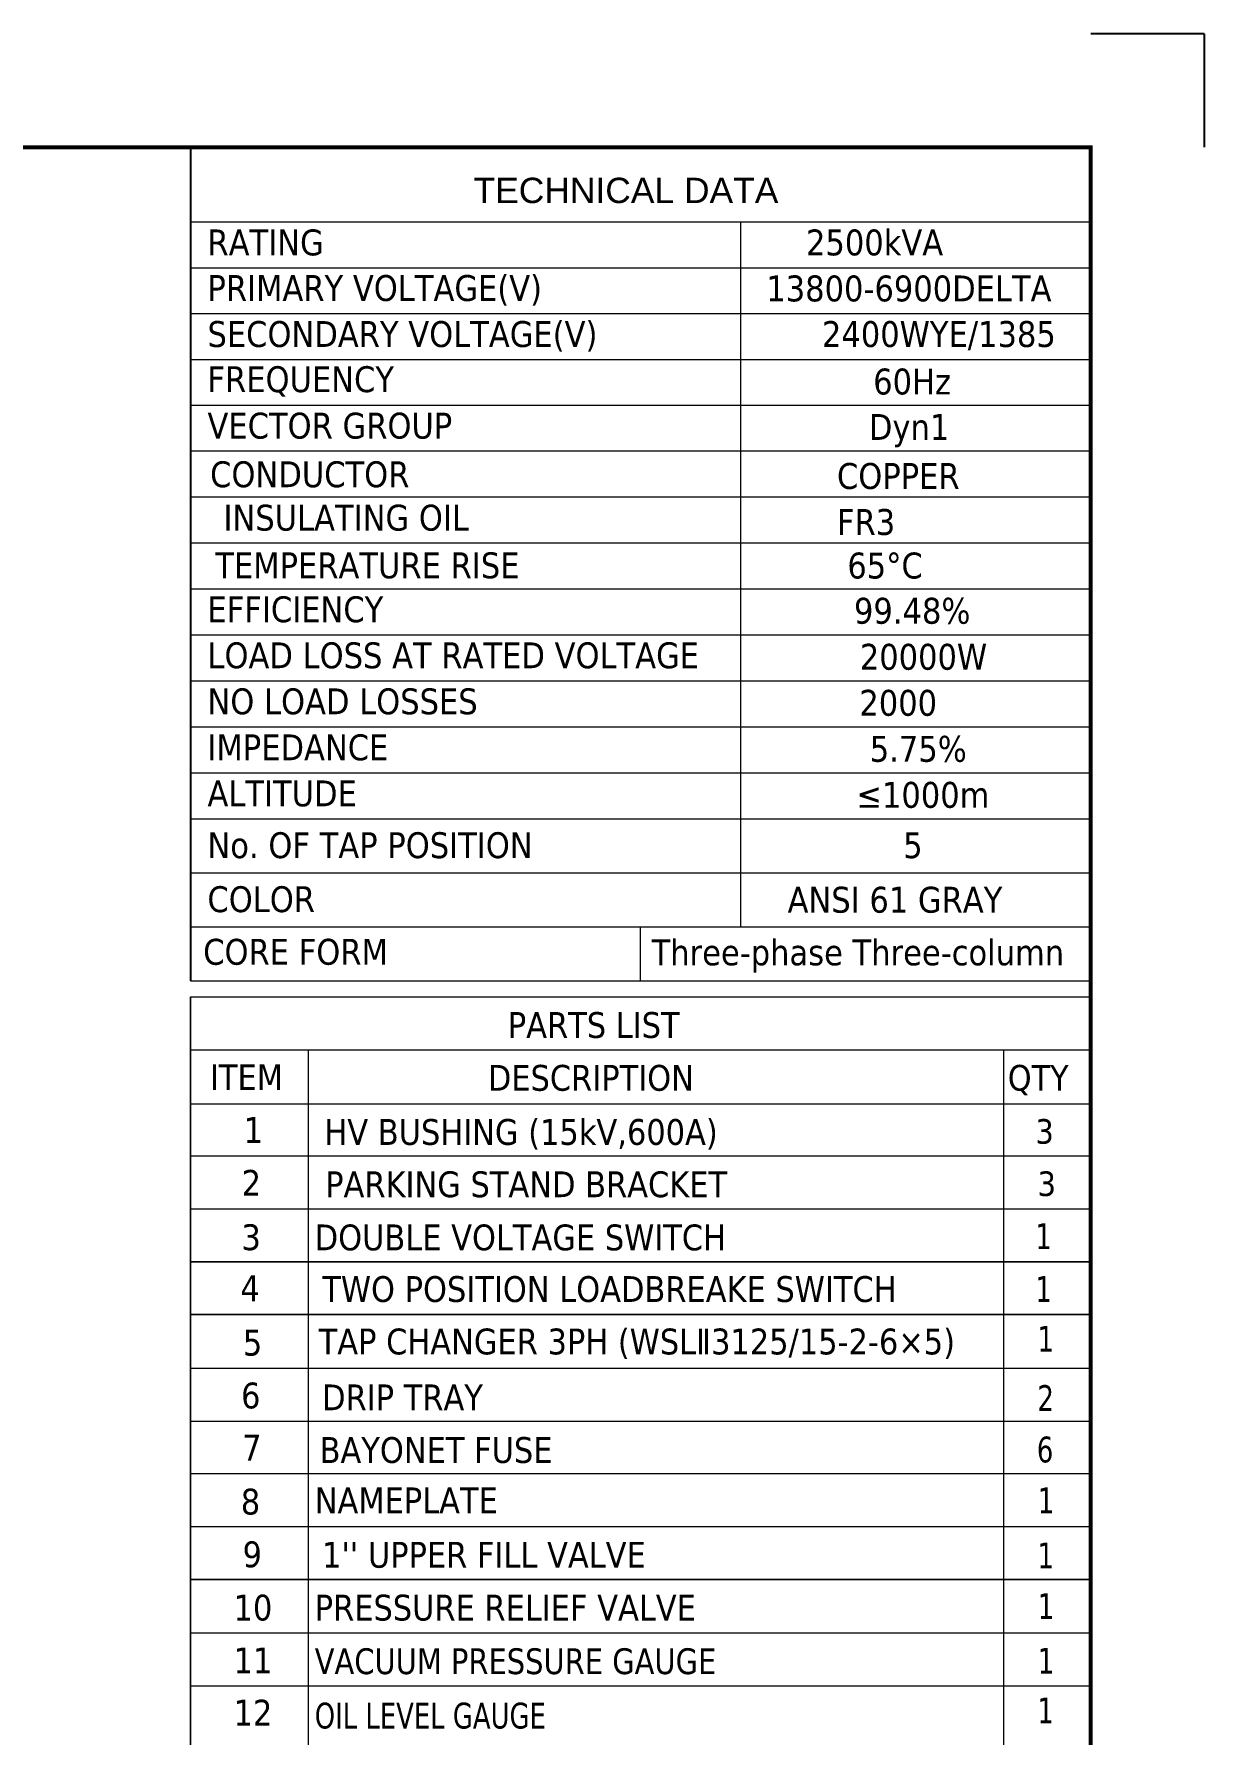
# Model space of a CAD drawing. Header units: millimetres. Extents: x 3151 to 13728, y 2378 to 9705.
# Drawn here: x 10962 to 13512, y 6002 to 9705 of the extents above; entities that cross this region are included whole.
import ezdxf
from ezdxf.enums import TextEntityAlignment as Align

# ---------------------------------------------------------------- set-up
doc = ezdxf.new("R2010")
doc.units = ezdxf.units.MM
for name, color, linetype, lineweight in [('1', 4, 'Continuous', 53), ('标注、文本', 3, 'Continuous', 18), ('铁心', 3, 'Continuous', 0)]:
    doc.layers.add(name, color=color, linetype=linetype, lineweight=lineweight)
doc.layers.add('6文字层', color=3, linetype='Continuous')
doc.layers.add('paper', color=254, linetype='Continuous', plot=False)
doc.styles.add('PDF Arial', font='arial.ttf')
doc.styles.add('Tahoma$001', font='tahoma.ttf', dxfattribs={"height": 2.159784})
doc.styles.add('Tahoma_txtstyle_28.93_0_0', font='tahoma.ttf')
doc.styles.add('Tahoma_txtstyle_30.40_0_0', font='tahoma.ttf')

msp = doc.modelspace()

# ---------------------------------------------------------------- linework, layer by layer
at = {"layer": '1', "const_width": 8.634}
msp.add_lwpolyline([(3792.755, 2649.776), (13265.075, 2649.776), (13265.075, 9458.006), (3792.755, 9458.006), (3792.755, 2649.776)], dxfattribs=at)
at = {"layer": '6文字层'}
for points in [[(11303.131, 9458.006), (13265.075, 9458.006)], [(11303.131, 9458.006), (11303.131, 7642.351)], [(13265.075, 9458.006), (13265.075, 8295.87)]]:
    msp.add_lwpolyline(points, dxfattribs=at)
at = {"layer": 'paper'}
for q in [(13265.075, 9704.681), (13511.75, 9458.006)]:
    msp.add_line((13511.75, 9704.681), q, dxfattribs=at)
at = {"layer": '标注、文本'}
msp.add_line((12284.103, 7642.351), (12284.103, 7759.958), dxfattribs=at)
at = {"layer": '铁心'}
for points in [[(11303.131, 9295.363), (13265.075, 9295.363)], [(12501.938, 9295.363), (12501.938, 7759.958)], [(11303.131, 9195.13), (13265.075, 9195.13)], [(11303.131, 9095.843), (13265.075, 9095.843)], [(11303.131, 8995.61), (13265.075, 8995.61)], [(11303.131, 8896.323), (13265.075, 8896.323)], [(11303.131, 8797.035), (13265.075, 8797.035)], [(11303.131, 8696.802), (13265.075, 8696.802)], [(11303.131, 8596.569), (13265.075, 8596.569)], [(11303.131, 8496.336), (13265.075, 8496.336)], [(11303.131, 8396.103), (13265.075, 8396.103)], [(11303.131, 8295.87), (13265.075, 8295.87)], [(11303.131, 8195.637), (13265.075, 8195.637)], [(11303.131, 8095.404), (13265.075, 8095.404)], [(11303.131, 7995.171), (13265.075, 7995.171)], [(11303.131, 7995.171), (13265.075, 7995.171)], [(13265.075, 7995.171), (13265.075, 7761.067)], [(11303.131, 7877.564), (13265.075, 7877.564)], [(11303.131, 7759.958), (13265.075, 7759.958)], [(11303.131, 7759.958), (12587.312, 7759.958)], [(11303.131, 7759.958), (12587.312, 7759.958)], [(11303.131, 7642.351), (13265.075, 7642.351)], [(11303.131, 7642.351), (12587.312, 7642.351)], [(11303.131, 7642.351), (12587.312, 7642.351)], [(11303.131, 3917.135), (11303.131, 7607.475)], [(11303.131, 7607.475), (13265.075, 7607.475), (13265.075, 7492.406)], [(11303.131, 7607.475), (11303.131, 7492.406), (11303.131, 7492.406)], [(11303.131, 7492.406), (13265.075, 7492.406), (13265.075, 7374.949)], [(11303.131, 7492.406), (11303.131, 7374.949), (13265.075, 7374.949)], [(11559.531, 7492.406), (11559.531, 7374.949), (11559.531, 7374.949)], [(13074.917, 7492.406), (13074.917, 3917.135)], [(11303.131, 6338.369), (13265.075, 6338.369), (13265.075, 7374.949)], [(11303.131, 7374.949), (11303.131, 6338.369)], [(11559.531, 7374.949), (11559.531, 6338.369)], [(13265.075, 7260.357), (11303.131, 7260.357), (11303.131, 7260.357)], [(13265.075, 7145.288), (11303.131, 7145.288), (11303.131, 7145.288)], [(11303.131, 7030.218), (13265.075, 7030.218), (13265.075, 6915.626)], [(11303.131, 7030.218), (11303.131, 6915.626), (13265.075, 6915.626)], [(13265.075, 7030.218), (11303.131, 7030.218), (11303.131, 7030.218)], [(11303.131, 6106.32), (11303.131, 7030.218), (11303.131, 7030.218)], [(11559.531, 7030.218), (11559.531, 6915.626), (11559.531, 6915.626)], [(11303.131, 6915.626), (11303.131, 3917.135)], [(13265.075, 6915.626), (11303.131, 6915.626), (11303.131, 6915.626)], [(11559.531, 6915.626), (11559.531, 4492.483)], [(13265.075, 6798.169), (11303.131, 6798.169), (11303.131, 6798.169)], [(13265.075, 6798.169), (11303.131, 6798.169), (11303.131, 6798.169)], [(13265.075, 4837.691), (13265.075, 6800.557)], [(13265.075, 6683.1), (11303.131, 6683.1), (11303.131, 6683.1)], [(13265.075, 6683.1), (11303.131, 6683.1), (11303.131, 6683.1)], [(13265.075, 6568.508), (11303.131, 6568.508), (11303.131, 6568.508)], [(13265.075, 6568.508), (11303.131, 6568.508)], [(13265.075, 6453.438), (11303.131, 6453.438), (11303.131, 6453.438)], [(13265.075, 6453.438), (11303.131, 6453.438), (11303.131, 6453.438)], [(13265.075, 6338.369), (11303.131, 6338.369), (11303.131, 6338.369)], [(13265.075, 6221.389), (11303.131, 6221.389), (11303.131, 6221.389)], [(13265.075, 6106.32), (11303.131, 6106.32), (11303.131, 6106.32)]]:
    msp.add_lwpolyline(points, dxfattribs=at)

# ---------------------------------------------------------------- texts
for s, height, style, p in [('TECHNICAL DATA', 55.22985, 'PDF Arial', (11919.924, 9336.452)), ('RATING', 56.3976, 'Tahoma$001', (11340.241, 9222.553)), ('2500kVA', 56.3976, 'Tahoma$001', (12644.516, 9222.553)), ('PRIMARY VOLTAGE(V)', 56.39759, 'Tahoma$001', (11340.241, 9123.265)), ('13800-6900DELTA', 56.39759, 'Tahoma$001', (12557.996, 9122.32)), ('SECONDARY VOLTAGE(V)', 56.39759, 'Tahoma$001', (11340.241, 9023.032)), ('2400WYE/1385', 56.39759, 'Tahoma$001', (12679.25, 9023.032)), ('FREQUENCY', 56.3976, 'Tahoma$001', (11340.241, 8924.691)), ('60Hz', 56.3976, 'Tahoma$001', (12790.888, 8919.597)), ('VECTOR GROUP', 56.39759, 'Tahoma$001', (11340.241, 8823.512)), ('Dyn1', 56.3976, 'Tahoma$001', (12781.583, 8820.587)), ('CONDUCTOR', 56.3976, 'Tahoma$001', (11346.047, 8717.584)), ('COPPER', 56.3976, 'Tahoma$001', (12711.934, 8713.897)), ('FR3', 56.3976, 'Tahoma$001', (12711.934, 8613.664)), ('EFFICIENCY', 56.3976, 'Tahoma$001', (11340.241, 8423.526)), ('99.48%%%', 56.3976, 'Tahoma$001', (12749.052, 8420.326)), ('LOAD LOSS AT RATED VOLTAGE', 56.39759, 'Tahoma$001', (11340.241, 8323.293)), ('20000W', 56.3976, 'Tahoma$001', (12761.688, 8320.093)), ('NO LOAD LOSSES', 56.39759, 'Tahoma$001', (11340.241, 8223.06)), ('2000', 56.3976, 'Tahoma$001', (12760.733, 8219.86)), ('IMPEDANCE', 56.3976, 'Tahoma$001', (11340.241, 8122.827)), ('5.75%%%', 56.3976, 'Tahoma$001', (12783.464, 8119.627)), ('ALTITUDE', 56.3976, 'Tahoma$001', (11340.241, 8022.594)), ('≤1000m', 56.3976, 'Tahoma$001', (12754.232, 8019.394)), ('No. OF TAP POSITION', 56.39759, 'Tahoma$001', (11340.157, 7909.74)), ('5', 56.398, 'Tahoma$001', (12856.246, 7909.74)), ('COLOR', 56.3976, 'Tahoma$001', (11340.157, 7792.133)), ('ANSI 61 GRAY', 56.39759, 'Tahoma$001', (12604.325, 7790.969)), ('CORE FORM', 56.3976, 'Tahoma$001', (11330.897, 7677.575)), ('Three-phase Three-column', 56.39759, 'Tahoma$001', (12308.016, 7676.296)), ('PARTS LIST', 56.2319, 'Tahoma_txtstyle_30.40_0_0', (11994.769, 7518.189)), ('ITEM', 56.2319, 'Tahoma_txtstyle_30.40_0_0', (11345.625, 7404.552)), ('DESCRIPTION', 56.23192, 'Tahoma_txtstyle_30.40_0_0', (11951.24, 7403.12)), ('QTY', 55.9845, 'Tahoma$001', (13084.115, 7403.377)), ('1', 56.232, 'Tahoma_txtstyle_30.40_0_0', (11419.155, 7289.483)), (' HV BUSHING (15kV,600A)', 56.23192, 'Tahoma_txtstyle_30.40_0_0', (11573.972, 7285.247)), ('3', 53.499, 'Tahoma_txtstyle_28.93_0_0', (13144.266, 7287.811)), ('2', 56.232, 'Tahoma_txtstyle_30.40_0_0', (11414.858, 7174.413)), ('PARKING STAND BRACKET', 56.23192, 'Tahoma_txtstyle_30.40_0_0', (11596.812, 7171.301)), ('3', 53.499, 'Tahoma$001', (13149.04, 7173.936)), ('3', 56.232, 'Tahoma_txtstyle_30.40_0_0', (11414.381, 7056.001)), ('DOUBLE VOLTAGE SWITCH', 56.23192, 'Tahoma_txtstyle_30.40_0_0', (11573.972, 7055.585)), ('4', 56.232, 'Tahoma_txtstyle_30.40_0_0', (11411.993, 6944.752)), ('TWO POSITION LOADBREAKE SWITCH', 56.23192, 'Tahoma_txtstyle_30.40_0_0', (11590.52, 6943.143)), ('TAP CHANGER 3PH (WSLⅡ3125/15-2-6×5)', 56.23192, 'Tahoma_txtstyle_30.40_0_0', (11582.635, 6828.9)), ('5', 56.232, 'Tahoma_txtstyle_30.40_0_0', (11417.409, 6826.34)), ('6', 56.232, 'Tahoma_txtstyle_30.40_0_0', (11413.515, 6711.27)), ('DRIP TRAY ', 56.2319, 'Tahoma_txtstyle_30.40_0_0', (11590.126, 6707.178)), ('7', 56.232, 'Tahoma_txtstyle_30.40_0_0', (11415.932, 6597.633)), ('BAYONET FUSE', 56.23192, 'Tahoma_txtstyle_30.40_0_0', (11584.545, 6592.527)), ('8', 56.232, 'Tahoma_txtstyle_30.40_0_0', (11412.934, 6480.176)), ('NAMEPLATE', 56.2319, 'Tahoma_txtstyle_30.40_0_0', (11573.972, 6482.803)), ('9', 56.232, 'Tahoma_txtstyle_30.40_0_0', (11416.763, 6365.346)), ("1'' UPPER FILL VALVE", 56.23192, 'Tahoma_txtstyle_30.40_0_0', (11590.126, 6364.357)), ('10', 56.2319, 'Tahoma_txtstyle_30.40_0_0', (11397.192, 6249.321)), ('PRESSURE RELIEF VALVE', 56.23192, 'Tahoma_txtstyle_30.40_0_0', (11573.972, 6249.313)), ('11', 56.2319, 'Tahoma_txtstyle_30.40_0_0', (11397.192, 6134.252)), ('12', 56.2319, 'Tahoma_txtstyle_30.40_0_0', (11397.192, 6020.615))]:
    msp.add_text(s, height=height, dxfattribs=dict(at, style=style)).set_placement(p)
at = {"layer": '铁心', "style": 'Tahoma$001'}
for s, p in [('INSULATING OIL', (11642.521, 8651.268)), ('TEMPERATURE RISE ', (11699.315, 8547.429))]:
    msp.add_text(s, height=56.39759, dxfattribs=at).set_placement(p, align=Align.MIDDLE)
msp.add_text('65%%DC', height=56.3976, dxfattribs=at).set_placement((12734.543, 8547.029), align=Align.MIDDLE_LEFT)
at = {"layer": '铁心', "style": 'Tahoma_txtstyle_30.40_0_0'}
for s, height, width, p in [('1', 56.232, 0.85, (13144.266, 7058.15)), ('1', 56.232, 0.85, (13144.266, 6943.08)), ('1', 56.232, 0.85, (13148.913, 6834.731)), ('2', 56.232, 0.85, (13148.84, 6705.748)), ('6', 56.232, 0.85, (13147.434, 6593.659)), ('1', 56.232, 0.85, (13149.518, 6482.803)), ('1', 56.232, 0.85, (13148.84, 6362.927)), ('1', 56.232, 0.85, (13149.518, 6252.425)), ('VACUUM PRESSURE GAUGE ', 56.23192, 0.95, (11573.972, 6132.581)), ('1', 56.232, 0.85, (13149.518, 6133.536)), ('1', 56.232, 0.85, (13148.616, 6025.226)), ('OIL LEVEL GAUGE ', 56.23192, 0.85, (11573.972, 6014.116))]:
    msp.add_text(s, height=height, dxfattribs=dict(at, width=width)).set_placement(p)

doc.saveas('drawing.dxf')
